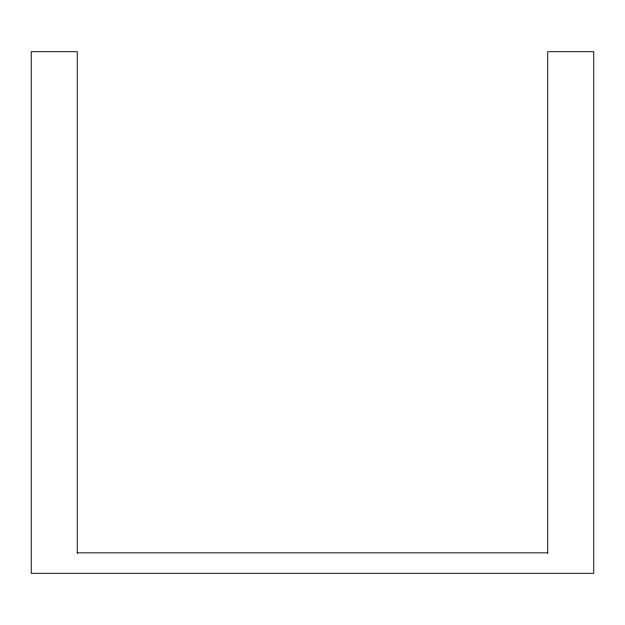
<?xml version="1.0" encoding="UTF-8"?>
<svg xmlns="http://www.w3.org/2000/svg" width="625" height="625" viewBox="0 0 625 625"><rect width="100%" height="100%" fill="white"/><g stroke="black" fill="none" stroke-linecap="round" stroke-linejoin="round"><path stroke-width="0.94" d="M77.273 552.844L547.727 552.844M547.727 553.312L547.727 51.703L593.75 51.703L593.75 573.297L31.25 573.297L31.25 51.703L77.273 51.703L77.273 553.312"/></g></svg>
